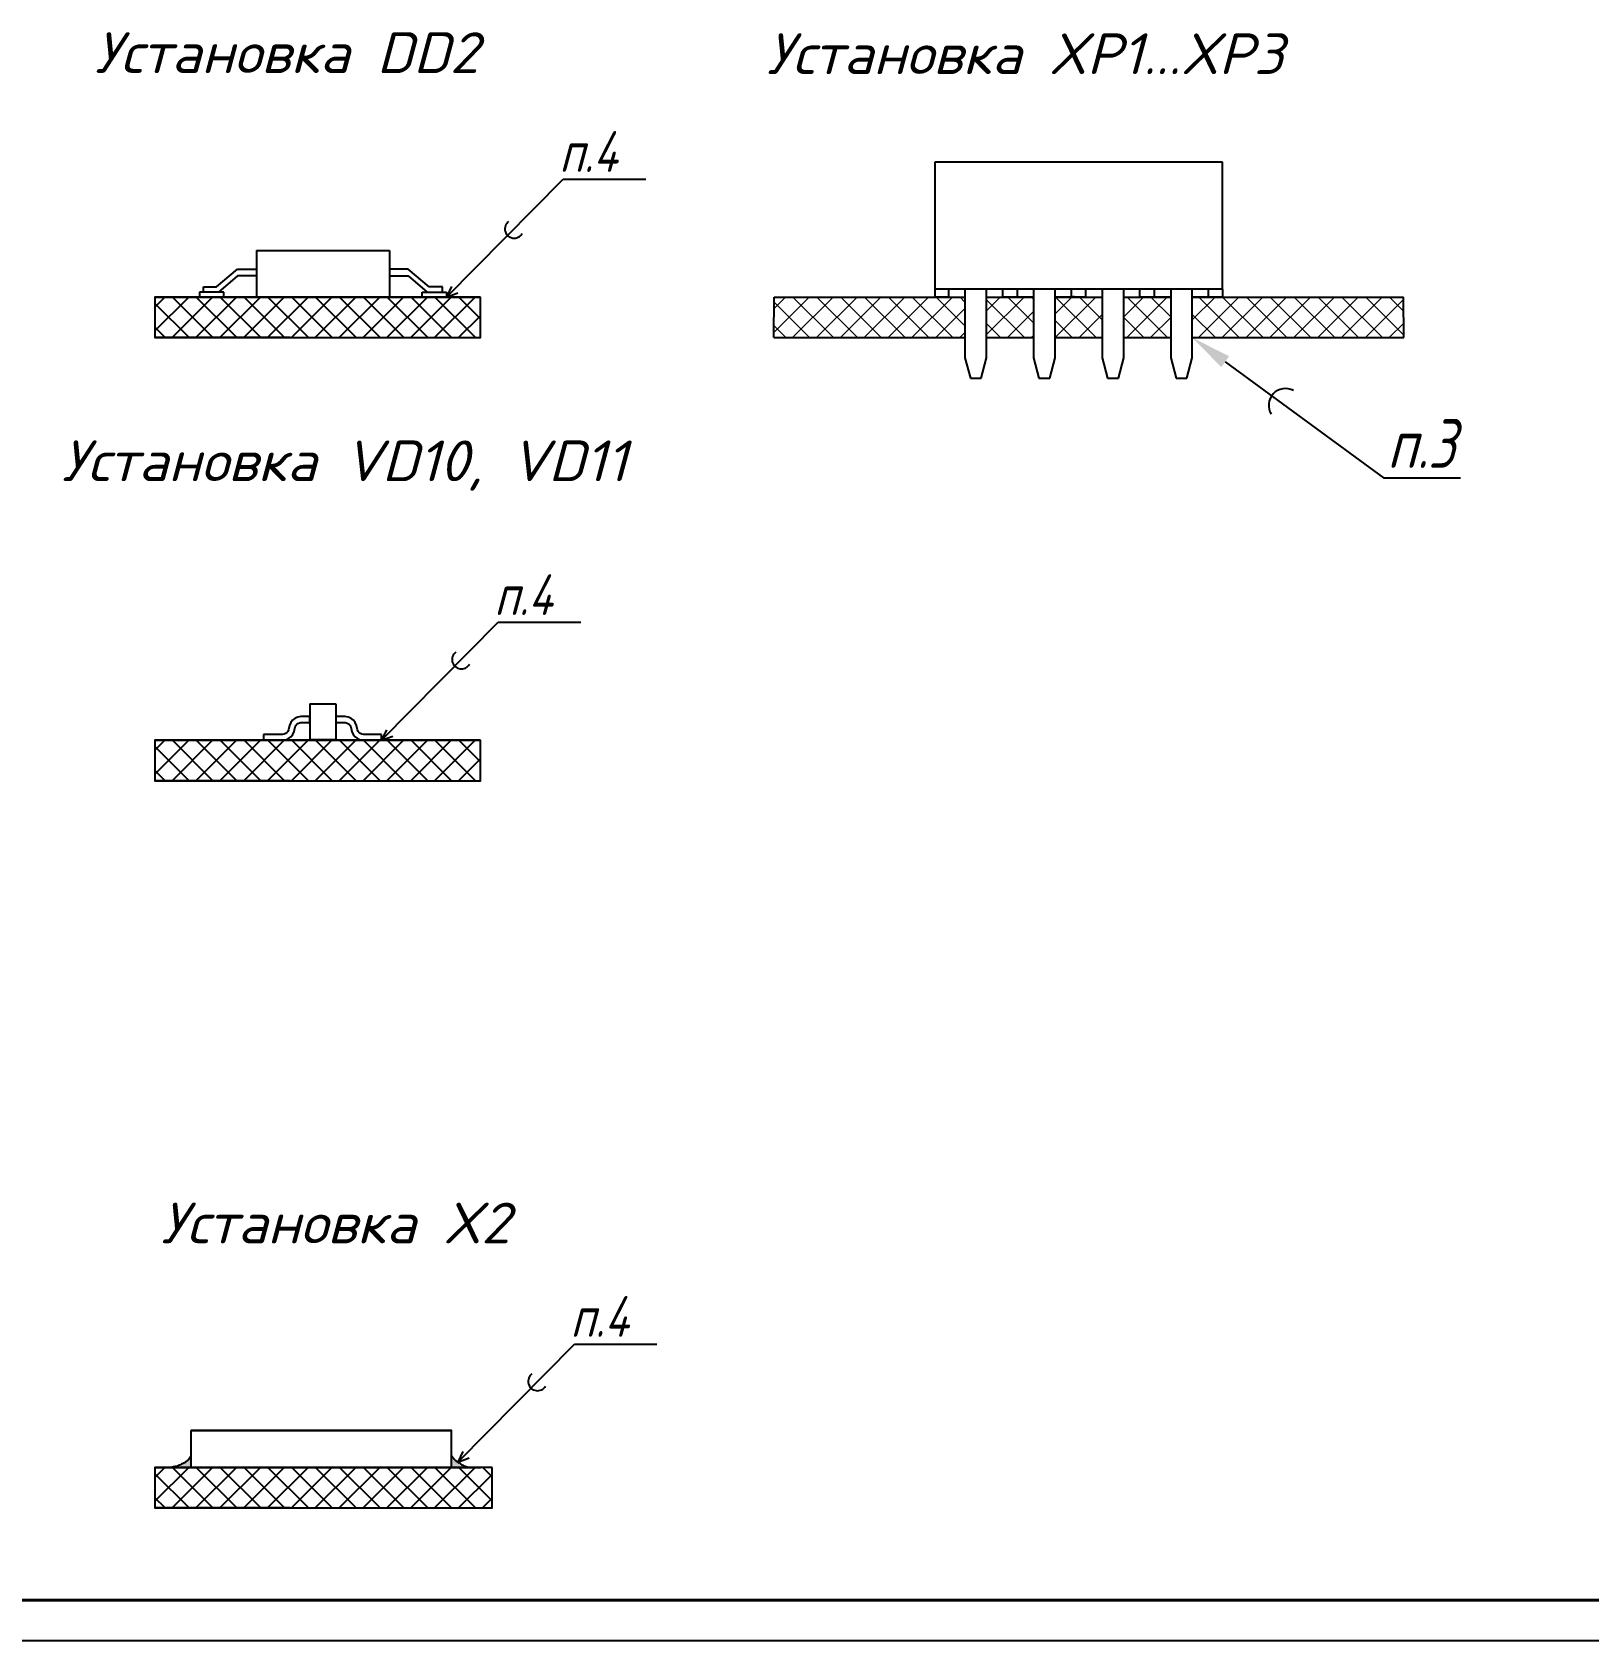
# Model space of a CAD drawing. Extents: x 882 to 2872, y 74 to 1007.
# Drawn here: x 2179 to 2370.2, y 73.6 to 271.2 of the extents above; entities that cross this region are included whole.
import ezdxf
from ezdxf import colors
from ezdxf.entities.mleader import LeaderData, LeaderLine
from ezdxf.math import Vec2, Vec3

# ---------------------------------------------------------------- set-up
doc = ezdxf.new("R2010")
doc.units = 0
doc.header["$MEASUREMENT"] = 0
doc.layers.get('0').update_dxf_attribs({"linetype": 'CONTINUOUS'})
for name, color, linetype in [('KONTUR', 7, 'CONTINUOUS'), ('PDF _Геометрия', 7, 'CONTINUOUS'), ('Тонкие', 7, 'CONTINUOUS')]:
    doc.layers.add(name, color=color, linetype=linetype)
for name, color, linetype, lineweight in [('Основная', 7, 'CONTINUOUS', 40), ('сетка', 7, 'CONTINUOUS', 15), ('текст', 7, 'CONTINUOUS', 30)]:
    doc.layers.add(name, color=color, linetype=linetype, lineweight=lineweight)
doc.styles.add('стиль1', font='romans.shx', dxfattribs={"width": 0.75, "oblique": 15, "height": 3.5})
pattern_1 = [(45, (26.0191, -21.8645), (-1.466018, 1.466018), []), (135, (26.0191, -21.8645), (-1.466018, -1.466018), [])]

msp = doc.modelspace()

# ---------------------------------------------------------------- hatches: boundary and pattern name
at = {"layer": 'сетка'}
h = msp.add_hatch(dxfattribs=at)
h.set_pattern_fill('ANSI37', color=256, scale=16.5861)
h.set_pattern_definition(pattern_1)
h.paths.add_polyline_path([(2293.55254, 238.62313), (2293.41581, 238.62313), (2270.10359, 238.62313), (2270.10359, 233.64731), (2293.41581, 233.64731), (2293.55254, 233.64731)])
h.paths.add_polyline_path([(2301.97827, 238.62313), (2296.20631, 238.62313), (2296.20631, 238.55573), (2296.20631, 233.64731), (2301.97827, 233.64731)])
h.paths.add_polyline_path([(2310.404, 238.62313), (2304.63204, 238.62313), (2304.63204, 238.55573), (2304.63204, 233.64731), (2310.404, 233.64731)])
h.paths.add_polyline_path([(2318.82972, 238.62313), (2313.05777, 238.62313), (2313.05777, 238.55573), (2313.05777, 233.64731), (2318.82972, 233.64731)])
h.paths.add_polyline_path([(2347.43884, 238.62313), (2346.24513, 238.62313), (2321.4835, 238.62313), (2321.4835, 238.55573), (2321.4835, 233.64731), (2346.24513, 233.64731), (2347.43884, 233.64731)])
at = {"layer": 'Тонкие'}
h = msp.add_hatch(dxfattribs=at)
h.set_pattern_fill('ANSI37', color=256, scale=16.5861)
h.set_pattern_definition(pattern_1)
h.paths.add_polyline_path([(2234.02514, 233.64731), (2234.02514, 238.62313), (2194.03806, 238.62313), (2194.03806, 233.64731)])
h = msp.add_hatch(dxfattribs=at)
h.set_pattern_fill('ANSI37', color=256, scale=16.5861)
h.set_pattern_definition([(45, (26.0191, -76.2934), (-1.466018, 1.466018), []), (135, (26.0191, -76.2934), (-1.466018, -1.466018), [])])
h.paths.add_polyline_path([(2234.02514, 179.21839), (2234.02514, 184.19422), (2194.03806, 184.19422), (2194.03806, 179.21839)])
h = msp.add_hatch(dxfattribs=at)
h.set_pattern_fill('ANSI37', color=256, scale=16.5861)
h.set_pattern_definition([(45, (26.0191, -165.6245), (-1.466018, 1.466018), []), (135, (26.0191, -165.6245), (-1.466018, -1.466018), [])])
h.paths.add_polyline_path([(2235.46247, 89.88737), (2235.46247, 94.8632), (2194.03806, 94.8632), (2194.03806, 89.88737)])
h = msp.add_hatch(color=256, dxfattribs=at)
h.dxf.hatch_style = 1
h.paths.add_polyline_path([(2198.46795, 96.32249, -0.057297695), (2198.14789, 95.80529, -0.089840487), (2197.85564, 95.54741, -0.020442718), (2197.52784, 95.3671, -0.014188732), (2197.03882, 95.14067, -0.049546375), (2196.47797, 94.96333, -0.038038894), (2195.71916, 94.8632), (2198.46795, 94.8632)])
h.paths.add_polyline_path([(2231.06136, 95.65731, -0.050113862), (2230.79761, 95.89781, -0.033093109), (2230.46448, 96.32249), (2230.46448, 94.8632), (2233.19447, 94.8632, -0.051856897), (2232.40112, 94.9457, -0.074948265), (2231.87816, 95.14067, -0.014376639), (2231.40682, 95.42016, -0.018803363)])

# ---------------------------------------------------------------- linework, layer by layer
at = {"color": 7}
for p, q in [((2325.19878, 255.20921), (2289.83726, 255.20921)), ((2289.83726, 255.20921), (2289.83726, 239.6183)), ((2325.19878, 239.6183), (2325.19878, 255.20921)), ((2325.19878, 239.6183), (2289.83726, 239.6183)), ((2289.83726, 239.6183), (2289.83726, 238.62313)), ((2291.56221, 238.62313), (2291.56221, 239.6183)), ((2293.55254, 239.6183), (2293.55254, 238.55573)), ((2296.20631, 238.55573), (2296.20631, 239.6183)), ((2298.19664, 238.62313), (2298.19664, 239.6183)), ((2299.98794, 238.62313), (2299.98794, 239.6183)), ((2301.97827, 239.6183), (2301.97827, 238.55573)), ((2304.63204, 238.55573), (2304.63204, 239.6183)), ((2306.62237, 238.62313), (2306.62237, 239.6183)), ((2308.41367, 238.62313), (2308.41367, 239.6183)), ((2310.404, 239.6183), (2310.404, 238.55573)), ((2313.05777, 238.55573), (2313.05777, 239.6183)), ((2315.0481, 238.62313), (2315.0481, 239.6183)), ((2316.8394, 238.62313), (2316.8394, 239.6183)), ((2318.82972, 239.6183), (2318.82972, 238.55573)), ((2321.4835, 238.55573), (2321.4835, 239.6183)), ((2323.47383, 238.62313), (2323.47383, 239.6183)), ((2325.19878, 239.6183), (2325.19878, 238.62313)), ((2325.19878, 239.6183), (2325.19878, 239.6183)), ((2291.56221, 238.62313), (2289.83726, 238.62313)), ((2293.55254, 238.62313), (2293.55254, 231.1594)), ((2296.20631, 231.1594), (2296.20631, 238.62313)), ((2299.98794, 238.62313), (2298.19664, 238.62313)), ((2301.97827, 238.62313), (2298.7647, 238.62313)), ((2301.97827, 238.62313), (2301.97827, 231.1594)), ((2304.63204, 231.1594), (2304.63204, 238.62313)), ((2306.89255, 238.62313), (2304.63204, 238.62313)), ((2308.41367, 238.62313), (2306.62237, 238.62313)), ((2306.89255, 238.79231), (2306.89255, 238.62313)), ((2310.404, 238.62313), (2310.404, 231.1594)), ((2313.05777, 231.1594), (2313.05777, 238.62313)), ((2316.8394, 238.62313), (2315.0481, 238.62313)), ((2318.82972, 238.63013), (2315.48414, 238.62313)), ((2318.82972, 238.62313), (2318.82972, 231.1594)), ((2323.5983, 238.6401), (2321.4835, 238.63568)), ((2321.4835, 231.1594), (2321.4835, 238.62313)), ((2325.19878, 238.62313), (2323.47383, 238.62313)), ((2293.55254, 231.1594), (2294.21598, 228.67148)), ((2295.54287, 228.67148), (2296.20631, 231.1594)), ((2301.97827, 231.1594), (2302.64171, 228.67148)), ((2303.9686, 228.67148), (2304.63204, 231.1594)), ((2310.404, 231.1594), (2311.06744, 228.67148)), ((2312.39433, 228.67148), (2313.05777, 231.1594)), ((2318.82972, 231.1594), (2319.49317, 228.67148)), ((2320.82005, 228.67148), (2321.4835, 231.1594)), ((2294.21598, 228.67148), (2295.54287, 228.67148)), ((2302.64171, 228.67148), (2303.9686, 228.67148)), ((2311.06744, 228.67148), (2312.39433, 228.67148)), ((2319.49317, 228.67148), (2320.82005, 228.67148)), ((2213.08442, 188.66566), (2216.28439, 188.66566)), ((2213.08442, 188.66566), (2213.08442, 184.2755)), ((2216.28439, 188.66566), (2216.28439, 184.2755)), ((2210.57687, 186.01822), (2210.42887, 185.45422)), ((2210.72337, 186.3667), (2210.57687, 186.01822)), ((2210.95348, 186.66632), (2210.72337, 186.3667)), ((2211.25326, 186.89622), (2210.95348, 186.66632)), ((2211.12887, 185.26622), (2211.27687, 185.83022)), ((2211.60231, 187.04073), (2211.25326, 186.89622)), ((2211.25326, 186.89622), (2211.25326, 186.89622)), ((2211.25326, 186.89622), (2211.25326, 186.89622)), ((2211.25326, 186.89622), (2211.25326, 186.89622)), ((2211.25326, 186.89622), (2211.25326, 186.89622)), ((2211.25326, 186.89622), (2211.25326, 186.89622)), ((2211.25326, 186.89622), (2211.25326, 186.89622)), ((2211.25326, 186.89622), (2211.25326, 186.89622)), ((2211.27687, 185.83022), (2211.35012, 186.00446)), ((2211.35012, 186.00446), (2211.46517, 186.15427)), ((2211.46517, 186.15427), (2211.61506, 186.26922)), ((2211.97687, 187.09022), (2211.60231, 187.04073)), ((2211.60231, 187.04073), (2211.60231, 187.04073)), ((2211.60231, 187.04073), (2211.60231, 187.04073)), ((2211.60231, 187.04073), (2211.60231, 187.04073)), ((2211.60231, 187.04073), (2211.60231, 187.04073)), ((2211.60231, 187.04073), (2211.60231, 187.04073)), ((2211.60231, 187.04073), (2211.60231, 187.04073)), ((2211.60231, 187.04073), (2211.60231, 187.04073)), ((2211.61506, 186.26922), (2211.78959, 186.34147)), ((2211.61506, 186.26922), (2211.61507, 186.26922)), ((2211.61506, 186.26922), (2211.61506, 186.26922)), ((2211.61507, 186.26922), (2211.61507, 186.26922)), ((2211.61507, 186.26922), (2211.61507, 186.26922)), ((2211.61507, 186.26922), (2211.61507, 186.26922)), ((2211.61507, 186.26922), (2211.61507, 186.26922)), ((2211.61507, 186.26922), (2211.61507, 186.26922)), ((2211.78959, 186.34147), (2211.97687, 186.36622)), ((2211.78959, 186.34147), (2211.78959, 186.34147)), ((2211.78959, 186.34147), (2211.78959, 186.34147)), ((2211.78959, 186.34147), (2211.78959, 186.34147)), ((2211.78959, 186.34147), (2211.78959, 186.34147)), ((2211.78959, 186.34147), (2211.78959, 186.34147)), ((2211.78959, 186.34147), (2211.78959, 186.34147)), ((2211.78959, 186.34147), (2211.78959, 186.34147)), ((2211.97687, 187.09022), (2211.97687, 187.09022)), ((2211.97687, 187.09022), (2211.97687, 187.09022)), ((2211.97687, 187.09022), (2211.97687, 187.09022)), ((2211.97687, 187.09022), (2211.97687, 187.09022)), ((2211.97687, 187.09022), (2211.97687, 187.09022)), ((2211.97687, 187.09022), (2211.97687, 187.09022)), ((2211.97687, 187.09022), (2211.97687, 187.09022)), ((2213.08887, 187.09022), (2211.97687, 187.09022)), ((2211.97687, 186.36622), (2211.97687, 186.36622)), ((2211.97687, 186.36622), (2211.97687, 186.36622)), ((2211.97687, 186.36622), (2211.97687, 186.36622)), ((2211.97687, 186.36622), (2211.97687, 186.36622)), ((2211.97687, 186.36622), (2211.97687, 186.36622)), ((2211.97687, 186.36622), (2211.97687, 186.36622)), ((2211.97687, 186.36622), (2211.97687, 186.36622)), ((2211.97687, 186.36622), (2213.08887, 186.36622)), ((2213.08887, 186.21422), (2213.08887, 187.15022)), ((2213.08887, 187.09022), (2213.08887, 187.09022)), ((2213.08887, 187.09022), (2213.08887, 187.09022)), ((2213.08887, 187.09022), (2213.08887, 187.09022)), ((2213.08887, 187.09022), (2213.08887, 187.09022)), ((2213.08887, 187.09022), (2213.08887, 187.09022)), ((2213.08887, 187.09022), (2213.08887, 187.09022)), ((2213.08887, 187.09022), (2213.08887, 187.09022)), ((2213.08887, 186.36622), (2213.08887, 186.36622)), ((2213.08887, 186.36622), (2213.08887, 186.36622)), ((2213.08887, 186.36622), (2213.08887, 186.36622)), ((2213.08887, 186.36622), (2213.08887, 186.36622)), ((2213.08887, 186.36622), (2213.08887, 186.36622)), ((2213.08887, 186.36622), (2213.08887, 186.36622)), ((2213.08887, 186.36622), (2213.08887, 186.36622)), ((2216.28439, 187.15028), (2216.28439, 186.21428)), ((2217.39639, 187.09028), (2216.28439, 187.09028)), ((2216.28439, 186.36628), (2217.39639, 186.36628)), ((2217.39639, 187.09028), (2217.39639, 187.09028)), ((2217.39639, 187.09028), (2217.39639, 187.09028)), ((2217.39639, 187.09028), (2217.39639, 187.09028)), ((2217.39639, 187.09028), (2217.39639, 187.09028)), ((2217.39639, 187.09028), (2217.39639, 187.09028)), ((2217.39639, 187.09028), (2217.39639, 187.09028)), ((2217.39639, 187.09028), (2217.39639, 187.09028)), ((2217.77094, 187.04079), (2217.39639, 187.09028)), ((2217.39639, 186.36628), (2217.39639, 186.36628)), ((2217.39639, 186.36628), (2217.39639, 186.36628)), ((2217.39639, 186.36628), (2217.39639, 186.36628)), ((2217.39639, 186.36628), (2217.39639, 186.36628)), ((2217.39639, 186.36628), (2217.39639, 186.36628)), ((2217.39639, 186.36628), (2217.39639, 186.36628)), ((2217.39639, 186.36628), (2217.39639, 186.36628)), ((2217.39639, 186.36628), (2217.58367, 186.34154)), ((2217.58367, 186.34154), (2217.58367, 186.34154)), ((2217.58367, 186.34154), (2217.58367, 186.34154)), ((2217.58367, 186.34154), (2217.58367, 186.34154)), ((2217.58367, 186.34154), (2217.58367, 186.34154)), ((2217.58367, 186.34154), (2217.58367, 186.34154)), ((2217.58367, 186.34154), (2217.58367, 186.34154)), ((2217.58367, 186.34154), (2217.58367, 186.34154)), ((2217.58367, 186.34154), (2217.75819, 186.26928)), ((2217.75819, 186.26928), (2217.75819, 186.26928)), ((2217.75819, 186.26928), (2217.75819, 186.26928)), ((2217.75819, 186.26928), (2217.75819, 186.26928)), ((2217.75819, 186.26928), (2217.75819, 186.26928)), ((2217.75819, 186.26928), (2217.75819, 186.26928)), ((2217.75819, 186.26928), (2217.75819, 186.26928)), ((2217.75819, 186.26928), (2217.75819, 186.26928)), ((2217.75819, 186.26928), (2217.90808, 186.15434)), ((2217.77095, 187.04079), (2217.77094, 187.04079)), ((2217.77094, 187.04079), (2217.77094, 187.04079)), ((2217.77094, 187.04079), (2217.77094, 187.04079)), ((2217.77094, 187.04079), (2217.77094, 187.04079)), ((2217.77094, 187.04079), (2217.77094, 187.04079)), ((2217.77094, 187.04079), (2217.77094, 187.04079)), ((2218.12, 186.89628), (2217.77094, 187.04079)), ((2217.77095, 187.04079), (2217.77095, 187.04079)), ((2217.90808, 186.15434), (2217.90809, 186.15434)), ((2217.90808, 186.15434), (2217.90808, 186.15434)), ((2217.90808, 186.15434), (2217.90808, 186.15434)), ((2217.90808, 186.15434), (2218.02314, 186.00452)), ((2217.90809, 186.15434), (2217.90809, 186.15434)), ((2217.90809, 186.15434), (2217.90809, 186.15434)), ((2217.90809, 186.15434), (2217.90809, 186.15434)), ((2217.90809, 186.15434), (2217.90809, 186.15434)), ((2218.02314, 186.00452), (2218.09639, 185.83028)), ((2218.09639, 185.83028), (2218.24439, 185.26628)), ((2218.12, 186.89628), (2218.12, 186.89628)), ((2218.12, 186.89628), (2218.12, 186.89628)), ((2218.12, 186.89628), (2218.12, 186.89628)), ((2218.12, 186.89628), (2218.12, 186.89628)), ((2218.12, 186.89628), (2218.12, 186.89628)), ((2218.12, 186.89628), (2218.12, 186.89628)), ((2218.12, 186.89628), (2218.12, 186.89628)), ((2218.41978, 186.66639), (2218.12, 186.89628)), ((2218.41978, 186.66639), (2218.41978, 186.66639)), ((2218.41978, 186.66639), (2218.41978, 186.66639)), ((2218.41978, 186.66639), (2218.41978, 186.66639)), ((2218.41978, 186.66639), (2218.41978, 186.66639)), ((2218.41978, 186.66639), (2218.41978, 186.66639)), ((2218.41978, 186.66639), (2218.41978, 186.66639)), ((2218.41978, 186.66639), (2218.41978, 186.66639)), ((2218.64988, 186.36677), (2218.41978, 186.66639)), ((2218.79639, 186.01828), (2218.64988, 186.36677)), ((2218.94439, 185.45428), (2218.79639, 186.01828)), ((2207.37703, 184.91822), (2207.37703, 184.19422)), ((2209.72887, 184.91822), (2207.37703, 184.91822)), ((2208.61687, 184.19422), (2209.72887, 184.19422)), ((2209.91615, 184.94296), (2209.72887, 184.91822)), ((2209.72887, 184.91822), (2209.72887, 184.91822)), ((2209.72887, 184.91822), (2209.72887, 184.91822)), ((2209.72887, 184.91822), (2209.72887, 184.91822)), ((2209.72887, 184.91822), (2209.72887, 184.91822)), ((2209.72887, 184.91822), (2209.72887, 184.91822)), ((2209.72887, 184.91822), (2209.72887, 184.91822)), ((2209.72887, 184.91822), (2209.72887, 184.91822)), ((2209.72887, 184.19422), (2210.10343, 184.24371)), ((2209.72887, 184.19422), (2209.72887, 184.19422)), ((2209.72887, 184.19422), (2209.72887, 184.19422)), ((2209.72887, 184.19422), (2209.72887, 184.19422)), ((2209.72887, 184.19422), (2209.72887, 184.19422)), ((2209.72887, 184.19422), (2209.72887, 184.19422)), ((2209.72887, 184.19422), (2209.72887, 184.19422)), ((2209.72887, 184.19422), (2209.72887, 184.19422)), ((2210.09067, 185.01522), (2209.91615, 184.94296)), ((2209.91615, 184.94296), (2209.91615, 184.94296)), ((2209.91615, 184.94296), (2209.91615, 184.94296)), ((2209.91615, 184.94296), (2209.91615, 184.94296)), ((2209.91615, 184.94296), (2209.91615, 184.94296)), ((2209.91615, 184.94296), (2209.91615, 184.94296)), ((2209.91615, 184.94296), (2209.91615, 184.94296)), ((2209.91615, 184.94296), (2209.91615, 184.94296)), ((2210.24057, 185.13017), (2210.09067, 185.01522)), ((2210.09067, 185.01522), (2210.09067, 185.01522)), ((2210.09067, 185.01522), (2210.09067, 185.01522)), ((2210.09067, 185.01522), (2210.09067, 185.01522)), ((2210.09067, 185.01522), (2210.09067, 185.01522)), ((2210.09067, 185.01522), (2210.09067, 185.01522)), ((2210.09067, 185.01522), (2210.09067, 185.01522)), ((2210.09067, 185.01522), (2210.09067, 185.01522)), ((2210.10343, 184.24371), (2210.45248, 184.38822)), ((2210.10343, 184.24371), (2210.10343, 184.24371)), ((2210.10343, 184.24371), (2210.10343, 184.24371)), ((2210.10343, 184.24371), (2210.10343, 184.24371)), ((2210.10343, 184.24371), (2210.10343, 184.24371)), ((2210.10343, 184.24371), (2210.10343, 184.24371)), ((2210.10343, 184.24371), (2210.10343, 184.24371)), ((2210.10343, 184.24371), (2210.10343, 184.24371)), ((2210.35562, 185.27998), (2210.24057, 185.13017)), ((2210.24057, 185.13017), (2210.24057, 185.13017)), ((2210.24057, 185.13017), (2210.24057, 185.13017)), ((2210.24057, 185.13017), (2210.24057, 185.13017)), ((2210.24057, 185.13017), (2210.24057, 185.13017)), ((2210.24057, 185.13017), (2210.24057, 185.13017)), ((2210.24057, 185.13017), (2210.24057, 185.13017)), ((2210.24057, 185.13017), (2210.24057, 185.13017)), ((2210.42887, 185.45422), (2210.35562, 185.27998)), ((2210.45248, 184.38822), (2210.75226, 184.61811)), ((2210.45248, 184.38822), (2210.45248, 184.38822)), ((2210.45248, 184.38822), (2210.45248, 184.38822)), ((2210.45248, 184.38822), (2210.45248, 184.38822)), ((2210.45248, 184.38822), (2210.45248, 184.38822)), ((2210.45248, 184.38822), (2210.45248, 184.38822)), ((2210.45248, 184.38822), (2210.45248, 184.38822)), ((2210.45248, 184.38822), (2210.45248, 184.38822)), ((2210.75226, 184.61811), (2210.98236, 184.91774)), ((2210.75226, 184.61811), (2210.75226, 184.61811)), ((2210.75226, 184.61811), (2210.75226, 184.61811)), ((2210.75226, 184.61811), (2210.75226, 184.61811)), ((2210.75226, 184.61811), (2210.75226, 184.61811)), ((2210.75226, 184.61811), (2210.75226, 184.61811)), ((2210.75226, 184.61811), (2210.75226, 184.61811)), ((2210.75226, 184.61811), (2210.75226, 184.61811)), ((2210.98236, 184.91774), (2211.12887, 185.26622)), ((2218.24439, 185.26628), (2218.39089, 184.9178)), ((2218.39089, 184.9178), (2218.621, 184.61818)), ((2218.621, 184.61818), (2218.92078, 184.38828)), ((2218.92078, 184.38828), (2218.92078, 184.38828)), ((2218.92078, 184.38828), (2218.92078, 184.38828)), ((2218.92078, 184.38828), (2218.92078, 184.38828)), ((2218.92078, 184.38828), (2218.92078, 184.38828)), ((2218.92078, 184.38828), (2218.92078, 184.38828)), ((2218.92078, 184.38828), (2218.92078, 184.38828)), ((2218.92078, 184.38828), (2218.92078, 184.38828)), ((2218.92078, 184.38828), (2219.26983, 184.24377)), ((2219.01764, 185.28004), (2218.94439, 185.45428)), ((2219.13269, 185.13023), (2219.01764, 185.28004)), ((2219.28258, 185.01528), (2219.13269, 185.13023)), ((2219.26983, 184.24377), (2219.26983, 184.24377)), ((2219.26983, 184.24377), (2219.26983, 184.24377)), ((2219.26983, 184.24377), (2219.26983, 184.24377)), ((2219.26983, 184.24377), (2219.26983, 184.24377)), ((2219.26983, 184.24377), (2219.26983, 184.24377)), ((2219.26983, 184.24377), (2219.26983, 184.24377)), ((2219.26983, 184.24377), (2219.26983, 184.24377)), ((2219.26983, 184.24377), (2219.64439, 184.19428)), ((2219.28258, 185.01528), (2219.28258, 185.01528)), ((2219.28258, 185.01528), (2219.28258, 185.01528)), ((2219.28258, 185.01528), (2219.28258, 185.01528)), ((2219.28258, 185.01528), (2219.28258, 185.01528)), ((2219.28258, 185.01528), (2219.28258, 185.01528)), ((2219.28258, 185.01528), (2219.28258, 185.01528)), ((2219.28258, 185.01528), (2219.28258, 185.01528)), ((2219.45711, 184.94303), (2219.28258, 185.01528)), ((2219.45711, 184.94303), (2219.45711, 184.94303)), ((2219.45711, 184.94303), (2219.45711, 184.94303)), ((2219.45711, 184.94303), (2219.45711, 184.94303)), ((2219.45711, 184.94303), (2219.45711, 184.94303)), ((2219.45711, 184.94303), (2219.45711, 184.94303)), ((2219.45711, 184.94303), (2219.45711, 184.94303)), ((2219.45711, 184.94303), (2219.45711, 184.94303)), ((2219.64439, 184.91828), (2219.45711, 184.94303)), ((2219.64439, 184.91828), (2219.64439, 184.91828)), ((2219.64439, 184.91828), (2219.64439, 184.91828)), ((2219.64439, 184.91828), (2219.64439, 184.91828)), ((2219.64439, 184.91828), (2219.64439, 184.91828)), ((2219.64439, 184.91828), (2219.64439, 184.91828)), ((2219.64439, 184.91828), (2219.64439, 184.91828)), ((2219.64439, 184.91828), (2219.64439, 184.91828)), ((2221.87407, 184.90679), (2219.64439, 184.91828)), ((2220.75639, 184.91828), (2220.75639, 184.91828)), ((2220.75639, 184.91828), (2220.75639, 184.91828)), ((2220.75639, 184.91828), (2220.75639, 184.91828)), ((2220.75639, 184.91828), (2220.75639, 184.91828)), ((2220.75639, 184.91828), (2220.75639, 184.91828)), ((2220.75639, 184.91828), (2220.75639, 184.91828)), ((2220.75639, 184.91828), (2220.75639, 184.91828)), ((2221.87407, 184.18279), (2221.87407, 184.90679)), ((2227.6443, 184.19428), (2227.64431, 184.19428)), ((2227.6443, 184.19428), (2227.6443, 184.19428)), ((2227.6443, 184.19428), (2227.6443, 184.19428)), ((2227.6443, 184.19428), (2227.6443, 184.19428)), ((2227.6443, 184.19428), (2227.6443, 184.19428)), ((2227.6443, 184.19428), (2228.7563, 184.19428)), ((2227.64431, 184.19428), (2227.64431, 184.19428)), ((2227.64431, 184.19428), (2227.64431, 184.19428)), ((2228.7563, 184.19428), (2228.75631, 184.19428)), ((2228.7563, 184.19428), (2228.7563, 184.19428)), ((2228.7563, 184.19428), (2228.7563, 184.19428)), ((2228.7563, 184.19428), (2228.7563, 184.19428)), ((2228.7563, 184.19428), (2228.7563, 184.19428)), ((2228.75631, 184.19428), (2228.75631, 184.19428)), ((2228.75631, 184.19428), (2228.75631, 184.19428))]:
    msp.add_line(p, q, dxfattribs=at)
for p, q in [((2229.85681, 238.62313), (2244.20682, 253.10923)), ((2244.20682, 253.10923), (2254.34215, 253.10923)), ((2206.50444, 244.36439), (2206.50444, 238.62313)), ((2206.50444, 244.36439), (2222.85681, 244.36439)), ((2222.85681, 244.36439), (2222.85681, 238.62313)), ((2201.61704, 239.88862), (2204.19744, 242.04771)), ((2204.19744, 241.25241), (2201.8576, 239.22313)), ((2204.19744, 241.25241), (2201.8576, 239.22313)), ((2204.19744, 242.04602), (2206.50444, 242.04602)), ((2206.50444, 241.25241), (2204.19744, 241.25241)), ((2206.50444, 241.25241), (2204.19744, 241.25241)), ((2225.16381, 242.04602), (2222.85681, 242.04602)), ((2222.85681, 241.25241), (2225.16381, 241.25241)), ((2222.85681, 241.25241), (2225.16381, 241.25241)), ((2227.7442, 239.88862), (2225.16381, 242.04771)), ((2225.16381, 241.25241), (2227.50364, 239.22313)), ((2225.16381, 241.25241), (2227.50364, 239.22313)), ((2199.50444, 239.22313), (2199.50444, 238.62313)), ((2199.50444, 239.22313), (2199.50444, 238.62313)), ((2199.50444, 239.22313), (2199.50444, 238.62313)), ((2202.50444, 239.22313), (2199.50444, 239.22313)), ((2199.50444, 239.22313), (2199.50444, 238.62313)), ((2202.50444, 239.22313), (2199.50444, 239.22313)), ((2199.50444, 239.22313), (2199.50444, 238.62313)), ((2200.00059, 239.88492), (2201.61704, 239.88492)), ((2200.00059, 239.22313), (2200.00059, 239.88492)), ((2200.00059, 239.22313), (2200.00059, 239.57975)), ((2201.61704, 239.22313), (2200.00059, 239.22313)), ((2201.61704, 239.22313), (2200.00059, 239.22313)), ((2202.50444, 238.62313), (2202.50444, 239.22313)), ((2202.50444, 238.62313), (2202.50444, 239.22313)), ((2202.50444, 238.62313), (2202.50444, 239.22313)), ((2202.50444, 238.62313), (2202.50444, 239.22313)), ((2202.50444, 238.62313), (2202.50444, 239.22313)), ((2226.85681, 238.62313), (2226.85681, 239.22313)), ((2226.85681, 239.22313), (2229.85681, 239.22313)), ((2226.85681, 238.62313), (2226.85681, 239.22313)), ((2226.85681, 239.22313), (2229.85681, 239.22313)), ((2229.36066, 239.88492), (2227.7442, 239.88492)), ((2227.7442, 239.22313), (2229.36066, 239.22313)), ((2227.7442, 239.22313), (2229.36066, 239.22313)), ((2229.36066, 239.22313), (2229.36066, 239.88492)), ((2229.36066, 239.22313), (2229.36066, 239.57975)), ((2230.48183, 239.91229), (2229.85681, 238.62313)), ((2229.85681, 239.22313), (2229.85681, 238.62313)), ((2229.85681, 239.22313), (2229.85681, 238.62313)), ((2229.85681, 238.62313), (2231.25343, 239.1413)), ((2206.50444, 238.62313), (2222.85681, 238.62313)), ((2222.85681, 238.62313), (2226.85681, 238.62313)), ((2221.87407, 184.19422), (2236.22408, 198.68031)), ((2236.22408, 198.68031), (2246.35941, 198.68031)), ((2211.91554, 184.19422), (2228.26791, 184.19422)), ((2211.91554, 184.19422), (2228.26791, 184.19422)), ((2222.4991, 185.48338), (2221.87407, 184.19422)), ((2221.87407, 184.19422), (2223.2707, 184.71238)), ((2228.26791, 184.19422), (2232.26791, 184.19422)), ((2228.26791, 184.19422), (2232.26791, 184.19422)), ((2231.23186, 95.53549), (2245.58187, 110.02158)), ((2245.58187, 110.02158), (2255.7172, 110.02158)), ((2231.85688, 96.82464), (2231.23186, 95.53549)), ((2206.50444, 94.8632), (2222.85681, 94.8632)), ((2222.85681, 94.8632), (2226.85681, 94.8632)), ((2231.23186, 95.53549), (2232.62848, 96.05365))]:
    msp.add_line(p, q)
at = {"lineweight": 25}
for points in [[(2194.03806, 238.62313), (2234.02514, 238.62313)], [(2270.10359, 238.62313), (2293.41581, 238.62313)], [(2293.41581, 238.62313), (2293.55254, 238.62313)], [(2296.20631, 238.62313), (2301.97827, 238.62313)], [(2304.63204, 238.62313), (2310.404, 238.62313)], [(2313.05777, 238.62313), (2318.82972, 238.62313)], [(2321.4835, 238.62313), (2346.24513, 238.62313)], [(2346.24513, 238.62313), (2347.43884, 238.62313)], [(2210.66133, 233.64731), (2234.02514, 233.64731)], [(2270.052, 233.64731), (2293.41581, 233.64731)], [(2293.41581, 233.64731), (2293.55254, 233.64731)], [(2296.20631, 233.64731), (2301.97827, 233.64731)], [(2304.63204, 233.64731), (2310.404, 233.64731)], [(2313.05777, 233.64731), (2318.82972, 233.64731)], [(2321.4835, 233.64731), (2346.24513, 233.64731)], [(2346.24513, 233.64731), (2347.4849, 233.64731)], [(2194.03806, 184.19422), (2234.02514, 184.19422)], [(2194.03806, 184.19422), (2234.02514, 184.19422)], [(2210.66133, 179.21839), (2234.02514, 179.21839)], [(2194.03806, 94.8632), (2234.02514, 94.8632)], [(2210.66133, 89.88737), (2234.02514, 89.88737)]]:
    msp.add_lwpolyline(points, dxfattribs=at)
for points in [[(2198.46795, 96.32249, -0.057297695), (2198.14789, 95.80529, -0.089840487), (2197.85564, 95.54741, -0.020442718), (2197.52784, 95.3671, -0.014188732), (2197.03882, 95.14067, -0.049546375), (2196.47797, 94.96333, -0.038038894), (2195.71916, 94.8632)], [(2230.46448, 96.32249, 0.033093109), (2230.79761, 95.89781, 0.050113862), (2231.06136, 95.65731, 0.018803363), (2231.40682, 95.42016, 0.014376639), (2231.87816, 95.14067, 0.074948265), (2232.40112, 94.9457, 0.05207478), (2233.19782, 94.8632)]]:
    msp.add_lwpolyline(points, format="xyb")
for centre, radius, start, end in [((2238.17685, 247.01122), 1.14504, 126.7746823, 329.682441), ((2332.92791, 225.32898), 2.06464, 61.5876285, 212.1905581), ((2231.68252, 194.09568), 1.14504, 126.7746823, 329.682441), ((2241.04031, 105.43695), 1.14504, 126.7746823, 329.682441)]:
    msp.add_arc(centre, radius, start, end)
at = {"layer": 'KONTUR'}
msp.add_line((2592.53772, 73.56982), (1751.53772, 73.56982), dxfattribs=at)
at = {"layer": 'PDF _Геометрия', "lineweight": 25}
for points in [[(2198.46795, 99.39653), (2198.46795, 94.8632)], [(2230.46448, 94.8632), (2230.46448, 99.39653), (2198.46795, 99.39653)]]:
    msp.add_lwpolyline(points, dxfattribs=at)
at = {"layer": 'Основная'}
msp.add_line((2587.53772, 78.56982), (1759.53772, 78.56982), dxfattribs=at)
at = {"layer": 'Тонкие'}
for p, q in [((2194.03806, 238.62313), (2194.03806, 233.64731)), ((2234.02514, 233.64731), (2234.02514, 238.62313)), ((2270.052, 233.64731), (2270.10359, 238.62313)), ((2347.4849, 233.64731), (2347.43884, 238.62313)), ((2210.66133, 233.64731), (2194.03806, 233.64731)), ((2194.03806, 184.19422), (2194.03806, 179.21839)), ((2213.08442, 184.2755), (2216.28439, 184.2755)), ((2234.02514, 179.21839), (2234.02514, 184.19422)), ((2210.66133, 179.21839), (2194.03806, 179.21839)), ((2198.46795, 99.39653), (2216.87148, 99.39653)), ((2198.46795, 99.39653), (2230.46795, 99.39653)), ((2194.03806, 94.8632), (2194.03806, 89.88737)), ((2210.66133, 89.88737), (2194.03806, 89.88737))]:
    msp.add_line(p, q, dxfattribs=at)
for points in [[(2234.02514, 238.62313), (2194.03806, 238.62313), (2194.03806, 233.64731), (2234.02514, 233.64731)], [(2234.02514, 184.19422), (2194.03806, 184.19422), (2194.03806, 179.21839), (2234.02514, 179.21839)], [(2235.46247, 94.8632), (2194.03806, 94.8632), (2194.03806, 89.88737), (2235.46247, 89.88737)]]:
    msp.add_lwpolyline(points, close=True, dxfattribs=at)

# ---------------------------------------------------------------- texts
at = {"layer": 'сетка', "char_height": 5, "attachment_point": 1, "style": 'стиль1'}
for s, width, heights, insert in [('{\\W1;Установка DD2}', 115.8369459, [0], (2186.64902, 271.15573)), ('{\\W1;Установка XP1...XP3}', 115.8369459, [0], (2269.19457, 271.02299)), ('\\pxqc;{\\W1;Установка VD10, VD11}', 72.4577193, [15.41022], (2181.10198, 221.01697)), ('\\pxqc;{\\W1;Установка X2}', 65.9700288, [14.85022], (2183.24274, 127.3958))]:
    msp.add_mtext_dynamic_manual_height_columns(s, width=width, gutter_width=20, heights=heights, dxfattribs=dict(at, insert=insert))
at = {"layer": 'текст', "style": 'стиль1', "oblique": 15, "width": 0.75}
for p in [(2243.70774, 254.00522), (2235.725, 199.5763), (2245.08279, 110.91757)]:
    msp.add_text('п.4', height=5, dxfattribs=at).set_placement(p)

# ---------------------------------------------------------------- leaders
ml = msp.add_multileader_mtext('Standard')
ml.set_content('п.3', color=256, style='стиль1')
ml.set_leader_properties()
ml.build(insert=Vec2(0, 0))
ml.multileader.update_dxf_attribs({"text_left_attachment_type": 6, "text_right_attachment_type": 6, "dogleg_length": 0.36, "arrow_head_size": 5})
ctx = ml.context
ctx.base_point, ctx.char_height, ctx.arrow_head_size, ctx.landing_gap_size, ctx.plane_origin = Vec3(2345.33396, 216.44551), 6, 5, 0.09, Vec3(2333.94661, 219.61837)
ctx.left_attachment, ctx.right_attachment = 6, 6
notes = []
notes.append((ctx, [(0, (1, 1, 0), (2344.97396, 216.44551), (1, 0), 0.36, [(0, [(2321.4835, 233.64731)], 0, [])])]))
ctx.mtext.insert, ctx.mtext.flow_direction = Vec3(2345.42396, 223.64551), 5
for ctx, leaders in notes:
    for number, flags, end, landing, length, lines in leaders:
        leader = LeaderData()
        leader.index, (leader.has_last_leader_line, leader.has_dogleg_vector, leader.attachment_direction) = number, flags
        leader.last_leader_point, leader.dogleg_vector, leader.dogleg_length = Vec3(end), Vec3(landing), length
        for number, points, colour, breaks in lines:
            line = LeaderLine()
            line.index, line.vertices, line.color, line.breaks = number, Vec3.list(points), colors.encode_raw_color(colour), breaks
            leader.lines.append(line)
        ctx.leaders.append(leader)

doc.saveas('drawing.dxf')
